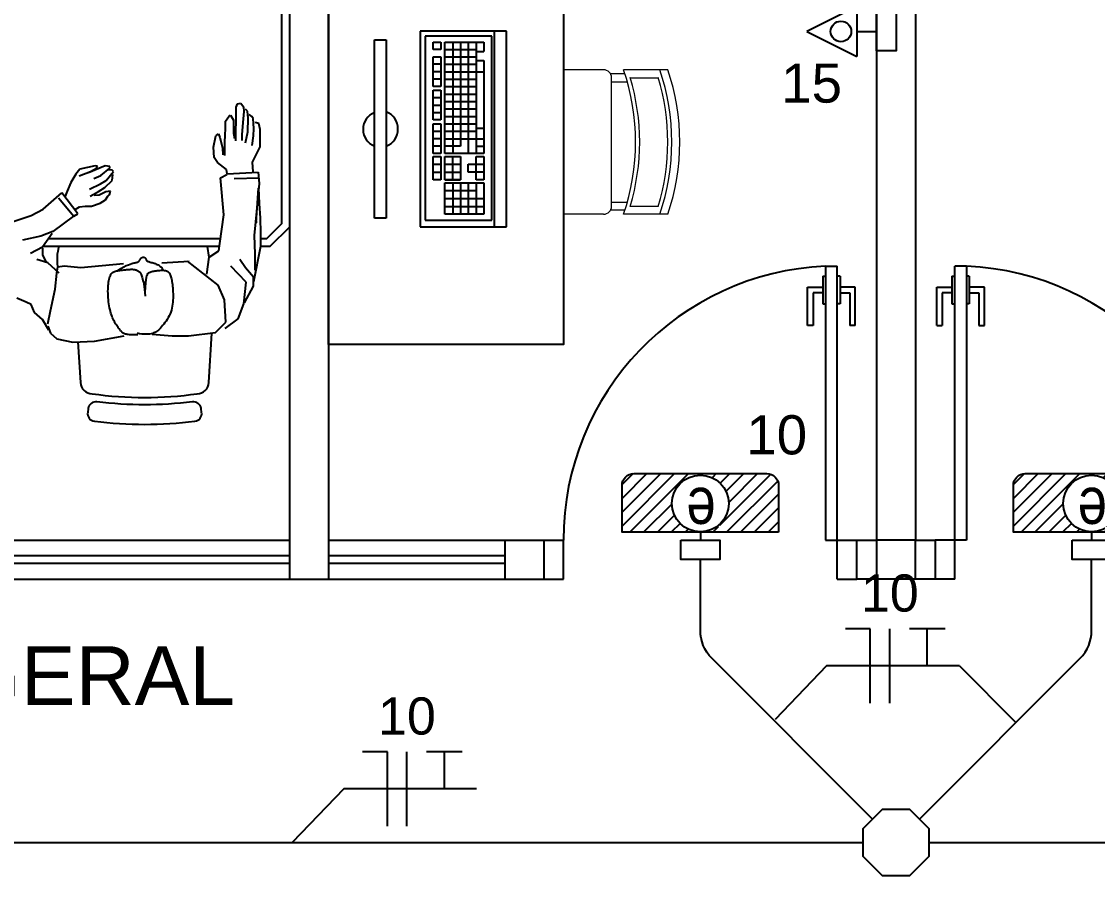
# Model space of a CAD drawing. Header units: millimetres. Extents: x 165 to 269, y 52 to 121.
# Drawn here: x 198.717 to 201.466, y 57.018 to 59.201 of the extents above; entities that cross this region are included whole.
import ezdxf
from ezdxf.enums import TextEntityAlignment as Align

# ---------------------------------------------------------------- set-up
doc = ezdxf.new("R2010")
doc.units = ezdxf.units.MM
for name, color, linetype in [('CAIXAS', 1, 'Continuous'), ('CONTAGEM', 30, 'Continuous'), ('ELETRODUTO_TETO', 2, 'Continuous'), ('FAM ARQUITETURA', 253, 'Continuous'), ('FIACAO', 1, 'Continuous'), ('INDICACAO_CIRCUITO', 2, 'Continuous'), ('INDICACAO_CIRCUITO_FIA', 10, 'Continuous'), ('LINHA DE CHAMADA', 1, 'Continuous'), ('LUMINÁRIAS', 86, 'Continuous'), ('TOMADAS ABNT', 10, 'Continuous')]:
    doc.layers.add(name, color=color, linetype=linetype)
doc.styles.add('ARIAL', font='arial.ttf')
doc.styles.add('FAM-ARIAL', font='arial.ttf')
doc.styles.add('Raag-arial', font='arial.ttf')
doc.styles.get("Standard").update_dxf_attribs({"font": 'arial.ttf'})

# ---------------------------------------------------------------- blocks, each defined once
blk = doc.blocks.new('vafres')
at = {"lineweight": 13, "ltscale": 0.2}
for p, q in [((2157.847, 914.6481), (2157.847, 914.5352)), ((2158.2163, 914.6481), (2158.2163, 914.5352)), ((2157.8675, 914.5521), (2157.8675, 914.6239)), ((2158.1958, 914.5521), (2158.1958, 914.6239)), ((2157.8573, 914.5386), (2157.8573, 914.5017)), ((2157.8778, 914.5044), (2157.8778, 914.5455)), ((2158.1856, 914.5044), (2158.1856, 914.5448)), ((2158.2061, 914.5386), (2158.2061, 914.5017)), ((2157.847, 914.4839), (2157.847, 914.3813)), ((2158.1958, 914.5044), (2157.8675, 914.5044)), ((2158.2163, 914.4839), (2158.2163, 914.3813))]:
    blk.add_line(p, q, dxfattribs=at)
for centre, radius, start, end in [((2158.0317, 914.1094), 0.5694, 71.0753, 108.9246), ((2158.0317, 914.0889), 0.5694, 71.0753, 108.9246), ((2158.0317, 914.0787), 0.5694, 73.2016, 106.7984), ((2158.0317, 914.0787), 0.5694, 73.2016, 106.7984), ((2158.0317, 913.9966), 0.5694, 71.0753, 108.9246), ((2158.0317, 914.0069), 0.5694, 73.2016, 106.7984), ((2157.8675, 914.4839), 0.0205, 90, 180), ((2158.1958, 914.4839), 0.0205, 360, 90)]:
    blk.add_arc(centre, radius, start, end, dxfattribs=at)
blk = doc.blocks.new('FAM ARQUITETURA')
at = {"layer": 'FAM ARQUITETURA'}
for p, q in [((11, -2.8), (11, -5.3)), ((9.4, -2.9), (9.4, -5.4)), ((9.5, -2.9), (9.5, -5.4)), ((10.9, -2.9), (10.9, -5.3)), ((9.7344, -3.9994), (9.7344, -4.4994)), ((9.9244, -3.9994), (9.7344, -3.9994)), ((9.7471, -4.0121), (9.7471, -4.4821)), ((9.9171, -4.0121), (9.7471, -4.0121)), ((9.9171, -4.4821), (9.9171, -4.0121)), ((9.9244, -4.4994), (9.9244, -3.9994)), ((9.9544, -3.9994), (9.9244, -3.9994)), ((9.9544, -4.4994), (9.9544, -3.9994)), ((9.6173, -4.4769), (9.6173, -4.0217)), ((9.6173, -4.0217), (9.6473, -4.0217)), ((9.6473, -4.0217), (9.6473, -4.4769)), ((9.7671, -4.0461), (9.7671, -4.0271)), ((9.7671, -4.0271), (9.7871, -4.0271)), ((9.7871, -4.0271), (9.7871, -4.0461)), ((9.7971, -4.3121), (9.7971, -4.0271)), ((9.7971, -4.0271), (9.8971, -4.0271)), ((9.8171, -4.0271), (9.8171, -4.3121)), ((9.8371, -4.0271), (9.8371, -4.2931)), ((9.8571, -4.0271), (9.8571, -4.3121)), ((9.8771, -4.0271), (9.8771, -4.3121)), ((9.8971, -4.0271), (9.8971, -4.0516)), ((9.7871, -4.0461), (9.7671, -4.0461)), ((9.7671, -4.1411), (9.7671, -4.0651)), ((9.7671, -4.0651), (9.7871, -4.0651)), ((9.7871, -4.0651), (9.7871, -4.1411)), ((9.7971, -4.0461), (9.8771, -4.0461)), ((9.7971, -4.0651), (9.8771, -4.0651)), ((9.8771, -4.0516), (9.8971, -4.0516)), ((9.7871, -4.0841), (9.7671, -4.0841)), ((9.7971, -4.0841), (9.8771, -4.0841)), ((9.8771, -4.0741), (9.8971, -4.0741)), ((9.8971, -4.0741), (9.8971, -4.3121)), ((9.7871, -4.1031), (9.7671, -4.1031)), ((9.7871, -4.1221), (9.7671, -4.1221)), ((9.7971, -4.1031), (9.8971, -4.1031)), ((9.7971, -4.1221), (9.8771, -4.1221)), ((9.7871, -4.1411), (9.7671, -4.1411)), ((9.7671, -4.2262), (9.7671, -4.1502)), ((9.7671, -4.1502), (9.7871, -4.1502)), ((9.7871, -4.1502), (9.7871, -4.2262)), ((9.7971, -4.1411), (9.8771, -4.1411)), ((9.7671, -4.1692), (9.7871, -4.1692)), ((9.7971, -4.1601), (9.8771, -4.1601)), ((9.7971, -4.1791), (9.8771, -4.1791)), ((9.7671, -4.1882), (9.7871, -4.1882)), ((9.7971, -4.1981), (9.8771, -4.1981)), ((9.7671, -4.2072), (9.7871, -4.2072)), ((9.7871, -4.2262), (9.7671, -4.2262)), ((9.7971, -4.2171), (9.8771, -4.2171)), ((9.7671, -4.3121), (9.7671, -4.2361)), ((9.7671, -4.2361), (9.7871, -4.2361)), ((9.7671, -4.2551), (9.7871, -4.2551)), ((9.7871, -4.2361), (9.7871, -4.3121)), ((9.7971, -4.2361), (9.8771, -4.2361)), ((9.7971, -4.2551), (9.8771, -4.2551)), ((9.8771, -4.2471), (9.8971, -4.2471)), ((9.7871, -4.2741), (9.7671, -4.2741)), ((9.7971, -4.2741), (9.8971, -4.2741)), ((9.7871, -4.2931), (9.7671, -4.2931)), ((9.7871, -4.3121), (9.7671, -4.3121)), ((9.8371, -4.2931), (9.7971, -4.2931)), ((9.8971, -4.3121), (9.7971, -4.3121)), ((9.8771, -4.2931), (9.8971, -4.2931)), ((9.7671, -4.3796), (9.7671, -4.3196)), ((9.7671, -4.3196), (9.7871, -4.3196)), ((9.7671, -4.3396), (9.7871, -4.3396)), ((9.7871, -4.3196), (9.7871, -4.3796)), ((9.7971, -4.3796), (9.7971, -4.3196)), ((9.7971, -4.3196), (9.8371, -4.3196)), ((9.7971, -4.3396), (9.8371, -4.3396)), ((9.8171, -4.3796), (9.8171, -4.3196)), ((9.8371, -4.3196), (9.8371, -4.3796)), ((9.8571, -4.3596), (9.8571, -4.3396)), ((9.8571, -4.3396), (9.8971, -4.3396)), ((9.8771, -4.3196), (9.8971, -4.3196)), ((9.8771, -4.3796), (9.8771, -4.3196)), ((9.8971, -4.3196), (9.8971, -4.3796)), ((9.7671, -4.3596), (9.7871, -4.3596)), ((9.7971, -4.3596), (9.8371, -4.3596)), ((9.8971, -4.3596), (9.8571, -4.3596)), ((9.7871, -4.3796), (9.7671, -4.3796)), ((9.8371, -4.3796), (9.7971, -4.3796)), ((9.7971, -4.3796), (9.8371, -4.3796)), ((9.7971, -4.4671), (9.7971, -4.3871)), ((9.7971, -4.3871), (9.8971, -4.3871)), ((9.8171, -4.3871), (9.8171, -4.4671)), ((9.8371, -4.3871), (9.8371, -4.4671)), ((9.8571, -4.3871), (9.8571, -4.4671)), ((9.8971, -4.3796), (9.8771, -4.3796)), ((9.8771, -4.3871), (9.8771, -4.4671)), ((9.8971, -4.3871), (9.8971, -4.4671)), ((9.8771, -4.4071), (9.7971, -4.4071)), ((9.7971, -4.4271), (9.8971, -4.4271)), ((9.7971, -4.4471), (9.8971, -4.4471)), ((9.6473, -4.4769), (9.6173, -4.4769)), ((9.8971, -4.4671), (9.7971, -4.4671)), ((9.7344, -4.4994), (9.9244, -4.4994)), ((9.7471, -4.4821), (9.9171, -4.4821)), ((9.9244, -4.4994), (9.9544, -4.4994)), ((10.77, -4.6), (10.8, -4.6)), ((10.77, -4.6), (10.77, -5.3)), ((10.8, -5.3), (10.8, -4.6)), ((11.13, -4.6), (11.1, -4.6)), ((11.1, -5.3), (11.1, -4.6)), ((11.13, -4.6), (11.13, -5.3)), ((10.763, -4.6259), (10.77, -4.6259)), ((10.763, -4.6259), (10.763, -4.6959)), ((10.807, -4.6259), (10.8, -4.6259)), ((10.807, -4.6259), (10.807, -4.6959)), ((11.093, -4.6259), (11.093, -4.6959)), ((11.093, -4.6259), (11.1, -4.6259)), ((11.137, -4.6259), (11.13, -4.6259)), ((11.137, -4.6259), (11.137, -4.6959)), ((10.724, -4.6539), (10.763, -4.6539)), ((10.724, -4.7519), (10.724, -4.6539)), ((10.738, -4.6679), (10.738, -4.7379)), ((10.763, -4.6679), (10.738, -4.6679)), ((10.846, -4.6539), (10.807, -4.6539)), ((10.807, -4.6679), (10.832, -4.6679)), ((10.832, -4.6679), (10.832, -4.7379)), ((10.846, -4.7519), (10.846, -4.6539)), ((11.054, -4.6539), (11.093, -4.6539)), ((11.054, -4.7519), (11.054, -4.6539)), ((11.093, -4.6679), (11.068, -4.6679)), ((11.068, -4.6679), (11.068, -4.7379)), ((11.176, -4.6539), (11.137, -4.6539)), ((11.137, -4.6679), (11.162, -4.6679)), ((11.162, -4.6679), (11.162, -4.7379)), ((11.176, -4.7519), (11.176, -4.6539)), ((10.763, -4.6959), (10.77, -4.6959)), ((10.807, -4.6959), (10.8, -4.6959)), ((11.093, -4.6959), (11.1, -4.6959)), ((11.137, -4.6959), (11.13, -4.6959)), ((10.738, -4.7519), (10.724, -4.7519)), ((10.738, -4.7379), (10.738, -4.7519)), ((10.738, -4.7379), (10.738, -4.7379)), ((10.832, -4.7379), (10.832, -4.7379)), ((10.832, -4.7379), (10.832, -4.7519)), ((10.846, -4.7519), (10.832, -4.7519)), ((11.054, -4.7519), (11.068, -4.7519)), ((11.068, -4.7379), (11.068, -4.7519)), ((11.068, -4.7379), (11.068, -4.7379)), ((11.162, -4.7379), (11.162, -4.7519)), ((11.162, -4.7379), (11.162, -4.7379)), ((11.162, -4.7519), (11.176, -4.7519)), ((5.63, -5.3), (9.4, -5.3)), ((9.5, -5.3), (9.9533, -5.3)), ((9.95, -5.3), (9.95, -5.4)), ((9.95, -5.3), (10.05, -5.3)), ((10.05, -5.3), (10.05, -5.4)), ((10.05, -5.3), (10.1, -5.3)), ((10.05, -5.3), (10.1, -5.3)), ((10.1, -5.4), (10.1, -5.3)), ((10.1, -5.4), (10.1, -5.3)), ((10.77, -5.3), (10.8, -5.3)), ((10.8, -5.4), (10.8, -5.3)), ((10.8, -5.3), (10.85, -5.3)), ((11, -5.3), (10.9, -5.3)), ((11.1, -5.3), (11.05, -5.3)), ((11.13, -5.3), (11.1, -5.3)), ((11.1, -5.4), (11.1, -5.3)), ((9.4, -5.34), (5.63, -5.34)), ((9.4, -5.36), (5.63, -5.36)), ((9.9533, -5.34), (9.5, -5.34)), ((9.9533, -5.36), (9.5, -5.36)), ((5.63, -5.4), (9.95, -5.4)), ((9.95, -5.4), (10.05, -5.4)), ((10.05, -5.4), (10.1, -5.4)), ((10.05, -5.4), (10.1, -5.4)), ((10.8, -5.4), (10.85, -5.4)), ((11, -5.4), (10.9, -5.4)), ((11.1, -5.4), (11.05, -5.4))]:
    blk.add_line(p, q, dxfattribs=at)
at = {"layer": 'FAM ARQUITETURA', "linetype": 'Continuous'}
for p, q in [((9.2642, -4.1937), (9.2671, -4.1847)), ((9.2642, -4.2247), (9.2642, -4.1937)), ((9.2671, -4.1847), (9.2755, -4.1831)), ((9.2755, -4.1831), (9.2823, -4.1923)), ((9.283, -4.2043), (9.2807, -4.233)), ((9.2823, -4.1923), (9.283, -4.2043)), ((9.2928, -4.2036), (9.2875, -4.1983)), ((9.2943, -4.2217), (9.2928, -4.2036)), ((9.2362, -4.2496), (9.2369, -4.2292)), ((9.2369, -4.2292), (9.2452, -4.2171)), ((9.2452, -4.2171), (9.2491, -4.2141)), ((9.2491, -4.2141), (9.2573, -4.227)), ((9.2573, -4.227), (9.2573, -4.2421)), ((9.2626, -4.258), (9.2642, -4.2247)), ((9.2807, -4.233), (9.2785, -4.2647)), ((9.2936, -4.2565), (9.2943, -4.2217)), ((9.3041, -4.2172), (9.2974, -4.2126)), ((9.3072, -4.2225), (9.3041, -4.2172)), ((9.3087, -4.2482), (9.3072, -4.2225)), ((9.3215, -4.2353), (9.3125, -4.2331)), ((9.2119, -4.267), (9.2188, -4.2617)), ((9.2188, -4.2617), (9.2225, -4.2707)), ((9.2354, -4.2632), (9.2362, -4.2496)), ((9.2573, -4.2421), (9.2573, -4.2602)), ((9.2573, -4.2602), (9.2595, -4.2738)), ((9.2626, -4.2799), (9.2626, -4.258)), ((9.2875, -4.2844), (9.2936, -4.2565)), ((9.308, -4.267), (9.3087, -4.2482)), ((9.3253, -4.2504), (9.3215, -4.2353)), ((9.3253, -4.295), (9.3253, -4.2504)), ((9.2059, -4.2956), (9.2119, -4.267)), ((9.2225, -4.2707), (9.2285, -4.2972)), ((9.2346, -4.3169), (9.2347, -4.2843)), ((9.2347, -4.2843), (9.2354, -4.2632)), ((9.2785, -4.2647), (9.2785, -4.2791)), ((9.3049, -4.2912), (9.308, -4.267)), ((9.2074, -4.3221), (9.2059, -4.2956)), ((9.2285, -4.2972), (9.2301, -4.3153)), ((9.3056, -4.3343), (9.3169, -4.3116)), ((9.3169, -4.3116), (9.3253, -4.295)), ((8.9032, -4.3433), (8.8646, -4.3521)), ((8.9291, -4.3433), (8.8861, -4.361)), ((8.9091, -4.344), (8.9032, -4.3433)), ((8.9068, -4.3492), (8.9091, -4.344)), ((8.941, -4.3448), (8.9291, -4.3433)), ((9.2165, -4.3349), (9.2074, -4.3221)), ((9.2391, -4.3531), (9.2165, -4.3349)), ((9.3071, -4.3592), (9.3056, -4.3343)), ((8.8543, -4.3647), (8.8417, -4.3862)), ((8.8646, -4.3521), (8.8543, -4.3647)), ((8.8625, -4.3692), (8.8913, -4.3581)), ((8.8913, -4.3581), (8.9068, -4.3492)), ((8.9002, -4.3759), (8.918, -4.3685)), ((8.918, -4.3685), (8.941, -4.3492)), ((8.9313, -4.381), (8.9506, -4.3581)), ((8.9469, -4.3544), (8.9372, -4.3536)), ((8.941, -4.3492), (8.941, -4.3448)), ((8.9506, -4.3581), (8.9469, -4.3544)), ((8.9469, -4.381), (8.9483, -4.3655)), ((9.2239, -4.374), (9.2401, -4.366)), ((9.2406, -4.3637), (9.2391, -4.3531)), ((9.2406, -4.3637), (9.3203, -4.3598)), ((9.3203, -4.3598), (9.3224, -4.3886)), ((8.8417, -4.3862), (8.832, -4.4084)), ((8.889, -4.4033), (8.9172, -4.3892)), ((8.912, -4.4092), (8.9283, -4.3989)), ((8.9172, -4.3892), (8.9313, -4.381)), ((8.9283, -4.3989), (8.9469, -4.381)), ((9.2321, -4.4684), (9.2239, -4.374)), ((9.2588, -4.3761), (9.3224, -4.3741)), ((9.3224, -4.3886), (9.3161, -4.4602)), ((8.7709, -4.4539), (8.8179, -4.4128)), ((8.8099, -4.4251), (8.8486, -4.4722)), ((8.859, -4.4662), (8.8179, -4.4128)), ((8.832, -4.4084), (8.8269, -4.421)), ((8.8905, -4.421), (8.912, -4.4092)), ((8.9135, -4.4188), (8.9009, -4.4196)), ((8.9305, -4.41), (8.9135, -4.4188)), ((8.9298, -4.43), (8.9357, -4.421)), ((8.9424, -4.4085), (8.9305, -4.41)), ((8.9357, -4.421), (8.9401, -4.4173)), ((8.9401, -4.4173), (8.9424, -4.4085)), ((8.7401, -4.4701), (8.7709, -4.4539)), ((8.8527, -4.4551), (8.8638, -4.4485)), ((8.8638, -4.4485), (8.878, -4.447)), ((8.878, -4.447), (8.8942, -4.447)), ((8.8942, -4.447), (8.9165, -4.4389)), ((8.9165, -4.4389), (8.9298, -4.43)), ((8.691, -4.4866), (8.7401, -4.4701)), ((8.8485, -4.472), (8.7954, -4.5112)), ((8.8486, -4.4722), (8.859, -4.4662)), ((9.2217, -4.5422), (9.2321, -4.4684)), ((9.3161, -4.4602), (9.3098, -4.5217)), ((8.7646, -4.5234), (8.7176, -4.5336)), ((8.7954, -4.5112), (8.7646, -4.5234)), ((8.7687, -4.5502), (8.7933, -4.5152)), ((9.3098, -4.5217), (9.3119, -4.5688)), ((8.738, -4.5664), (8.7687, -4.5502)), ((8.7687, -4.5542), (8.7687, -4.5707)), ((9.1951, -4.577), (9.1906, -4.55)), ((9.1951, -4.577), (9.2196, -4.5607)), ((9.2196, -4.5607), (9.2217, -4.5422)), ((9.3258, -4.5499), (9.3077, -4.6396)), ((8.7829, -4.591), (8.7542, -4.583)), ((8.7687, -4.5707), (8.777, -4.589)), ((8.8119, -4.6178), (8.7829, -4.591)), ((9.0001, -4.5924), (9.0028, -4.5918)), ((9.0028, -4.5918), (9.0051, -4.5913)), ((9.0051, -4.5913), (9.0071, -4.5908)), ((9.0071, -4.5908), (9.0088, -4.5904)), ((9.0088, -4.5904), (9.0101, -4.5901)), ((9.0101, -4.5901), (9.0113, -4.5897)), ((9.0113, -4.5897), (9.0123, -4.5894)), ((9.0123, -4.5894), (9.0131, -4.589)), ((9.0131, -4.589), (9.0138, -4.5886)), ((9.0138, -4.5886), (9.0145, -4.5882)), ((9.0145, -4.5882), (9.0151, -4.5877)), ((9.0151, -4.5877), (9.0157, -4.5872)), ((9.0157, -4.5872), (9.0162, -4.5866)), ((9.0162, -4.5866), (9.0167, -4.586)), ((9.0167, -4.586), (9.0171, -4.5854)), ((9.0171, -4.5854), (9.0176, -4.5847)), ((9.0176, -4.5847), (9.018, -4.584)), ((9.018, -4.584), (9.0183, -4.5833)), ((9.0183, -4.5833), (9.0187, -4.5825)), ((9.0187, -4.5825), (9.0191, -4.5817)), ((9.0191, -4.5817), (9.0195, -4.5809)), ((9.0195, -4.5809), (9.02, -4.5802)), ((9.02, -4.5802), (9.0206, -4.5795)), ((9.0206, -4.5795), (9.0212, -4.5789)), ((9.0212, -4.5789), (9.0219, -4.5783)), ((9.0219, -4.5783), (9.0228, -4.5778)), ((9.0228, -4.5778), (9.0237, -4.5774)), ((9.0237, -4.5774), (9.0248, -4.5771)), ((9.0248, -4.5771), (9.0258, -4.5769)), ((9.0258, -4.5769), (9.0269, -4.5769)), ((9.0269, -4.5769), (9.0279, -4.577)), ((9.0279, -4.577), (9.0289, -4.5772)), ((9.0289, -4.5772), (9.0298, -4.5775)), ((9.0298, -4.5775), (9.0305, -4.5781)), ((9.0305, -4.5781), (9.0312, -4.5787)), ((9.0312, -4.5787), (9.0318, -4.5794)), ((9.0318, -4.5794), (9.0323, -4.5802)), ((9.0323, -4.5802), (9.0328, -4.5811)), ((9.0328, -4.5811), (9.0332, -4.5819)), ((9.0332, -4.5819), (9.0335, -4.5827)), ((9.0335, -4.5827), (9.0338, -4.5835)), ((9.0338, -4.5835), (9.0341, -4.5842)), ((9.0341, -4.5842), (9.0344, -4.5848)), ((9.0344, -4.5848), (9.0347, -4.5854)), ((9.0347, -4.5854), (9.0351, -4.5859)), ((9.0351, -4.5859), (9.0357, -4.5864)), ((9.0357, -4.5864), (9.0365, -4.5869)), ((9.0365, -4.5869), (9.0375, -4.5874)), ((9.0375, -4.5874), (9.0388, -4.5879)), ((9.0388, -4.5879), (9.0404, -4.5884)), ((9.0404, -4.5884), (9.0422, -4.589)), ((9.0422, -4.589), (9.0443, -4.5895)), ((9.0443, -4.5895), (9.0466, -4.5902)), ((9.0466, -4.5902), (9.049, -4.5909)), ((9.049, -4.5909), (9.0516, -4.5916)), ((9.0516, -4.5916), (9.0542, -4.5925)), ((9.0742, -4.5912), (9.1436, -4.5872)), ((9.2175, -4.6488), (9.1398, -4.5872)), ((9.1888, -4.62), (9.1951, -4.577)), ((9.2873, -4.6038), (9.2728, -4.5833)), ((9.3119, -4.5688), (9.3119, -4.6098)), ((8.8015, -4.6588), (8.8057, -4.6178)), ((8.8057, -4.6178), (8.8078, -4.6013)), ((8.8078, -4.6013), (8.824, -4.5993)), ((8.824, -4.5993), (8.8672, -4.6036)), ((8.8672, -4.6036), (8.9757, -4.5934)), ((8.9448, -4.6195), (8.9462, -4.6178)), ((8.9462, -4.6178), (8.9477, -4.6164)), ((8.9477, -4.6164), (8.9493, -4.6152)), ((8.9493, -4.6152), (8.9511, -4.6142)), ((8.9511, -4.6142), (8.9531, -4.6134)), ((8.9531, -4.6134), (8.9553, -4.6127)), ((8.9553, -4.6127), (8.9578, -4.6121)), ((8.9578, -4.6121), (8.9605, -4.6116)), ((8.9605, -4.6116), (8.9635, -4.6111)), ((8.9612, -4.6106), (8.9695, -4.6056)), ((8.9635, -4.6111), (8.9668, -4.6107)), ((8.9668, -4.6107), (8.9702, -4.6102)), ((8.9695, -4.6056), (8.9768, -4.6016)), ((8.9702, -4.6102), (8.9736, -4.6098)), ((8.9736, -4.6098), (8.9771, -4.6095)), ((8.9768, -4.6016), (8.983, -4.5985)), ((8.9771, -4.6095), (8.9806, -4.6091)), ((8.9806, -4.6091), (8.9839, -4.6088)), ((8.983, -4.5985), (8.9884, -4.5961)), ((8.9839, -4.6088), (8.987, -4.6085)), ((8.987, -4.6085), (8.9899, -4.6083)), ((8.9884, -4.5961), (8.993, -4.5944)), ((8.9899, -4.6083), (8.9925, -4.6081)), ((8.9925, -4.6081), (8.9949, -4.608)), ((8.993, -4.5944), (8.9968, -4.5932)), ((8.9949, -4.608), (8.9972, -4.608)), ((8.9968, -4.5932), (9.0001, -4.5924)), ((8.9972, -4.608), (8.9993, -4.608)), ((8.9993, -4.608), (9.0012, -4.6081)), ((9.0012, -4.6081), (9.003, -4.6083)), ((9.003, -4.6083), (9.0048, -4.6086)), ((9.0048, -4.6086), (9.0065, -4.609)), ((9.0065, -4.609), (9.0081, -4.6095)), ((9.0081, -4.6095), (9.0097, -4.6101)), ((9.0097, -4.6101), (9.0112, -4.6108)), ((9.0112, -4.6108), (9.0126, -4.6115)), ((9.0126, -4.6115), (9.014, -4.6124)), ((9.014, -4.6124), (9.0152, -4.6133)), ((9.0152, -4.6133), (9.0164, -4.6143)), ((9.0164, -4.6143), (9.0174, -4.6154)), ((9.0174, -4.6154), (9.0184, -4.6166)), ((9.0184, -4.6166), (9.0193, -4.6179)), ((9.0193, -4.6179), (9.0202, -4.6195)), ((9.0369, -4.621), (9.0383, -4.6188)), ((9.0383, -4.6188), (9.0399, -4.6173)), ((9.0399, -4.6173), (9.0417, -4.616)), ((9.0417, -4.616), (9.0437, -4.6149)), ((9.0437, -4.6149), (9.0458, -4.6141)), ((9.0458, -4.6141), (9.0482, -4.6134)), ((9.0482, -4.6134), (9.0507, -4.6128)), ((9.0507, -4.6128), (9.0533, -4.6123)), ((9.0533, -4.6123), (9.0562, -4.6119)), ((9.0542, -4.5925), (9.0568, -4.5934)), ((9.0562, -4.6119), (9.0592, -4.6116)), ((9.0568, -4.5934), (9.0595, -4.5944)), ((9.0592, -4.6116), (9.0623, -4.6112)), ((9.0595, -4.5944), (9.0622, -4.5955)), ((9.0622, -4.5955), (9.0648, -4.5969)), ((9.0623, -4.6112), (9.0655, -4.6109)), ((9.0648, -4.5969), (9.0674, -4.5985)), ((9.0655, -4.6109), (9.0688, -4.6106)), ((9.0674, -4.5985), (9.07, -4.6005)), ((9.0688, -4.6106), (9.072, -4.6105)), ((9.07, -4.6005), (9.0726, -4.6028)), ((9.072, -4.6105), (9.0752, -4.6104)), ((9.0726, -4.6028), (9.0751, -4.6056)), ((9.0751, -4.6056), (9.0776, -4.6089)), ((9.0752, -4.6104), (9.0782, -4.6105)), ((9.0782, -4.6105), (9.081, -4.6108)), ((9.081, -4.6108), (9.0836, -4.6112)), ((9.0836, -4.6112), (9.0858, -4.6119)), ((9.0858, -4.6119), (9.0878, -4.6128)), ((9.0878, -4.6128), (9.0896, -4.6138)), ((9.0896, -4.6138), (9.0911, -4.6151)), ((9.0911, -4.6151), (9.0924, -4.6166)), ((9.0924, -4.6166), (9.0935, -4.6182)), ((9.0935, -4.6182), (9.0946, -4.6201)), ((9.2894, -4.6406), (9.2504, -4.5995)), ((9.3077, -4.6283), (9.2873, -4.6038)), ((8.9368, -4.6492), (8.9372, -4.6447)), ((8.9372, -4.6447), (8.9378, -4.6404)), ((8.9378, -4.6404), (8.9385, -4.6365)), ((8.9385, -4.6365), (8.9393, -4.6329)), ((8.9393, -4.6329), (8.9402, -4.6296)), ((8.9402, -4.6296), (8.9412, -4.6266)), ((8.9412, -4.6266), (8.9423, -4.6239)), ((8.9423, -4.6239), (8.9435, -4.6216)), ((8.9435, -4.6216), (8.9448, -4.6195)), ((9.0202, -4.6195), (9.021, -4.6213)), ((9.021, -4.6213), (9.0219, -4.6235)), ((9.0219, -4.6235), (9.0227, -4.626)), ((9.0227, -4.626), (9.0236, -4.629)), ((9.0236, -4.629), (9.0246, -4.6324)), ((9.0246, -4.6324), (9.0256, -4.6364)), ((9.0256, -4.6364), (9.0266, -4.641)), ((9.0266, -4.641), (9.0276, -4.6463)), ((9.0276, -4.6463), (9.0285, -4.6524)), ((9.0322, -4.6534), (9.0329, -4.6428)), ((9.0329, -4.6428), (9.0337, -4.6347)), ((9.0337, -4.6347), (9.0346, -4.6285)), ((9.0346, -4.6285), (9.0357, -4.6241)), ((9.0357, -4.6241), (9.0369, -4.621)), ((9.0946, -4.6201), (9.0955, -4.6221)), ((9.0955, -4.6221), (9.0963, -4.6243)), ((9.0963, -4.6243), (9.0971, -4.6268)), ((9.0971, -4.6268), (9.0979, -4.6294)), ((9.0979, -4.6294), (9.0985, -4.6323)), ((9.0985, -4.6323), (9.0992, -4.6354)), ((9.0992, -4.6354), (9.0997, -4.6388)), ((9.0997, -4.6388), (9.1003, -4.6425)), ((9.1003, -4.6425), (9.1008, -4.6466)), ((9.1008, -4.6466), (9.1013, -4.6509)), ((9.2831, -4.6959), (9.2894, -4.6406)), ((9.3077, -4.6509), (9.3077, -4.6283)), ((8.789, -4.7141), (8.8015, -4.6588)), ((8.9362, -4.6642), (8.9363, -4.659)), ((8.9363, -4.6695), (8.9362, -4.6642)), ((8.9363, -4.659), (8.9365, -4.654)), ((8.9365, -4.6749), (8.9363, -4.6695)), ((8.9365, -4.654), (8.9368, -4.6492)), ((9.0285, -4.6524), (9.0294, -4.6594)), ((9.0294, -4.6594), (9.0302, -4.6673)), ((9.0302, -4.6673), (9.0309, -4.6762)), ((9.0316, -4.6667), (9.0322, -4.6534)), ((9.1013, -4.6509), (9.1017, -4.6556)), ((9.1017, -4.6556), (9.1021, -4.6604)), ((9.1021, -4.6604), (9.1023, -4.6655)), ((9.1023, -4.6655), (9.1025, -4.6707)), ((9.1025, -4.6707), (9.1026, -4.676)), ((9.2341, -4.6856), (9.2175, -4.6488)), ((9.2852, -4.6939), (9.3077, -4.6509)), ((8.7275, -4.6916), (8.703, -4.6813)), ((8.74, -4.6976), (8.7275, -4.6916)), ((8.7483, -4.7181), (8.74, -4.6976)), ((8.9369, -4.6804), (8.9365, -4.6749)), ((8.9373, -4.6858), (8.9369, -4.6804)), ((8.9379, -4.6911), (8.9373, -4.6858)), ((8.9387, -4.6964), (8.9379, -4.6911)), ((8.9395, -4.7015), (8.9387, -4.6964)), ((8.9405, -4.7065), (8.9395, -4.7015)), ((9.1013, -4.6971), (9.1005, -4.7022)), ((9.1019, -4.6919), (9.1013, -4.6971)), ((9.1023, -4.6866), (9.1019, -4.6919)), ((9.1025, -4.6813), (9.1023, -4.6866)), ((9.1026, -4.676), (9.1025, -4.6813)), ((9.2378, -4.7432), (9.2341, -4.6856)), ((9.2686, -4.7349), (9.2831, -4.6959)), ((8.7686, -4.7366), (8.7483, -4.7181)), ((8.7828, -4.7469), (8.789, -4.7141)), ((8.9415, -4.7113), (8.9405, -4.7065)), ((8.9427, -4.7159), (8.9415, -4.7113)), ((8.9439, -4.7203), (8.9427, -4.7159)), ((8.9452, -4.7245), (8.9439, -4.7203)), ((8.9466, -4.7283), (8.9452, -4.7245)), ((8.948, -4.7319), (8.9466, -4.7283)), ((9.0928, -4.7266), (9.0904, -4.7313)), ((9.0949, -4.7219), (9.0928, -4.7266)), ((9.0967, -4.7171), (9.0949, -4.7219)), ((9.0982, -4.7122), (9.0967, -4.7171)), ((9.0995, -4.7072), (9.0982, -4.7122)), ((9.1005, -4.7022), (9.0995, -4.7072)), ((8.7849, -4.7632), (8.7686, -4.7366)), ((8.7828, -4.7531), (8.789, -4.7714)), ((8.9495, -4.7353), (8.948, -4.7319)), ((8.951, -4.7385), (8.9495, -4.7353)), ((8.9525, -4.7414), (8.951, -4.7385)), ((8.9541, -4.7442), (8.9525, -4.7414)), ((8.9556, -4.7469), (8.9541, -4.7442)), ((8.9572, -4.7494), (8.9556, -4.7469)), ((8.9588, -4.7518), (8.9572, -4.7494)), ((8.9603, -4.7542), (8.9588, -4.7518)), ((8.9619, -4.7564), (8.9603, -4.7542)), ((8.9634, -4.7585), (8.9619, -4.7564)), ((9.0729, -4.7552), (9.0702, -4.7582)), ((9.0759, -4.7519), (9.0729, -4.7552)), ((9.0789, -4.7482), (9.0759, -4.7519)), ((9.0819, -4.7443), (9.0789, -4.7482)), ((9.0848, -4.7402), (9.0819, -4.7443)), ((9.0877, -4.7358), (9.0848, -4.7402)), ((9.0904, -4.7313), (9.0877, -4.7358)), ((9.2112, -4.7697), (9.2378, -4.7432)), ((9.2357, -4.7594), (9.2686, -4.7349)), ((8.789, -4.7714), (8.8056, -4.7859)), ((8.902, -4.792), (8.9776, -4.7778)), ((8.965, -4.7605), (8.9634, -4.7585)), ((8.9664, -4.7623), (8.965, -4.7605)), ((8.9679, -4.7641), (8.9664, -4.7623)), ((8.9694, -4.7657), (8.9679, -4.7641)), ((8.9708, -4.7672), (8.9694, -4.7657)), ((8.9722, -4.7686), (8.9708, -4.7672)), ((8.9737, -4.7699), (8.9722, -4.7686)), ((8.9752, -4.771), (8.9737, -4.7699)), ((8.9769, -4.772), (8.9752, -4.771)), ((8.9787, -4.7729), (8.9769, -4.772)), ((8.9807, -4.7736), (8.9787, -4.7729)), ((8.9829, -4.7741), (8.9807, -4.7736)), ((8.9854, -4.7745), (8.9829, -4.7741)), ((8.9882, -4.7748), (8.9854, -4.7745)), ((8.9913, -4.775), (8.9882, -4.7748)), ((8.9948, -4.7751), (8.9913, -4.775)), ((8.9986, -4.7751), (8.9948, -4.7751)), ((9.0028, -4.7751), (8.9986, -4.7751)), ((9.0075, -4.7751), (9.0028, -4.7751)), ((9.0125, -4.7751), (9.0075, -4.7751)), ((9.0172, -4.7725), (9.0108, -4.7711)), ((9.0231, -4.7735), (9.0172, -4.7725)), ((9.0286, -4.774), (9.0231, -4.7735)), ((9.0336, -4.7741), (9.0286, -4.774)), ((9.0382, -4.7738), (9.0336, -4.7741)), ((9.0425, -4.7733), (9.0382, -4.7738)), ((9.0463, -4.7726), (9.0425, -4.7733)), ((9.0497, -4.7717), (9.0463, -4.7726)), ((9.0495, -4.7736), (9.1006, -4.7779)), ((9.0528, -4.7707), (9.0497, -4.7717)), ((9.0556, -4.7696), (9.0528, -4.7707)), ((9.0581, -4.7683), (9.0556, -4.7696)), ((9.0605, -4.7668), (9.0581, -4.7683)), ((9.0629, -4.7651), (9.0605, -4.7668)), ((9.0652, -4.7632), (9.0629, -4.7651)), ((9.0676, -4.7609), (9.0652, -4.7632)), ((9.0702, -4.7582), (9.0676, -4.7609)), ((9.1006, -4.7779), (9.1418, -4.7779)), ((9.1418, -4.7779), (9.2112, -4.7697)), ((8.8056, -4.7859), (8.8463, -4.794)), ((8.8463, -4.794), (8.902, -4.792))]:
    blk.add_line(p, q, dxfattribs=at)
at = {"layer": 'FAM ARQUITETURA'}
for points in [[(9.5, -4.8), (9.5, -3), (10.1, -3), (10.1, -4.8)], [(10.85, -5.3), (10.9, -5.3), (10.9, -5.4), (10.85, -5.4)], [(11, -5.3), (11.05, -5.3), (11.05, -5.4), (11, -5.4)]]:
    blk.add_lwpolyline(points, close=True, dxfattribs=at)
at = {"layer": 'FAM ARQUITETURA', "linetype": 'ByBlock'}
for points in [[(9.2757, -3.65), (9.35, -3.65), (9.4, -3.7), (9.4, -4.5), (9.35, -4.55), (9.3257, -4.55)], [(9.2669, -3.67), (9.3417, -3.67), (9.38, -3.7083), (9.38, -4.4917), (9.3417, -4.53), (9.326, -4.53)], [(9.2234, -4.53), (8.7829, -4.53)], [(9.2208, -4.55), (8.7689, -4.55)]]:
    blk.add_lwpolyline(points, dxfattribs=at)
at = {"layer": 'FAM ARQUITETURA', "linetype": 'Continuous'}
blk.add_lwpolyline([(9.3143, -4.4775), (9.3152, -4.4894), (9.3207, -4.4009), (9.3207, -4.4009), (9.323, -4.4395), (9.3248, -4.4775), (9.3259, -4.5144), (9.3263, -4.55)], dxfattribs=at)
at = {"layer": 'FAM ARQUITETURA', "linetype": 'ByBlock'}
blk.add_lwpolyline([(8.8595, -4.7935), (8.8658, -4.8975, 0.399285), (8.8958, -4.926, 0.071734), (9.1642, -4.926, 0.399285), (9.1942, -4.8975), (9.2019, -4.7708)], format="xyb", dxfattribs=at)
blk.add_lwpolyline([(9.03, -4.9542, -0.030867), (8.9081, -4.9467, 0.408428), (8.8858, -4.9637), (8.8844, -4.9736, 0.419966), (8.9017, -4.9963, 0.030916), (9.03, -5.0042, 0.030916), (9.1583, -4.9963, 0.419966), (9.1756, -4.9736), (9.1742, -4.9637, 0.408428), (9.1519, -4.9467, -0.030867)], format="xyb", close=True, dxfattribs=at)
at = {"layer": 'FAM ARQUITETURA'}
for centre, radius, start, end in [((9.6305, -4.2494), 0.0468, 290.9733, 69.0267), ((9.6344, -4.2502), 0.0462, 111.7976, 248.2024), ((10.8007, -5.3), 0.7007, 92.5089, 180), ((11.0993, -5.3), 0.7007, 0, 87.4911)]:
    blk.add_arc(centre, radius, start, end, dxfattribs=at)
at = {"layer": 'FAM ARQUITETURA', "linetype": 'Continuous'}
blk.add_arc((8.9108, -4.582), 0.1048, 162.2191, 190.5893, dxfattribs=at)
at = {"layer": 'FAM ARQUITETURA', "rotation": 270}
blk.add_blockref('vafres', (-904.2813, 2153.7491), dxfattribs=at)
blk = doc.blocks.new('*U117', base_point=(80.4358, 18.7783))
for p, q in [((80.4358, 18.9563), (80.3718, 18.8283)), ((80.4998, 18.8283), (80.4358, 18.9563)), ((80.4998, 18.8283), (80.3718, 18.8283)), ((80.4358, 18.8283), (80.4358, 18.7783))]:
    blk.add_line(p, q)
blk.add_lwpolyline([(80.3858, 18.7783), (80.4858, 18.7783), (80.4858, 18.7283), (80.3858, 18.7283)], close=True)
blk.add_circle((80.4358, 18.869), 0.0263)
blk = doc.blocks.new('*U123', base_point=(74.8116, 19.2023))
for p, q in [((74.6116, 19.1555), (74.6385, 19.1823)), ((74.6116, 19.1201), (74.6738, 19.1823)), ((74.6116, 19.0848), (74.7092, 19.1823)), ((74.6137, 19.0514), (74.7446, 19.1823)), ((74.6316, 19.034), (74.7627, 19.1651)), ((74.7664, 19.1688), (74.7799, 19.1823)), ((74.8142, 19.1813), (74.8153, 19.1823)), ((74.842, 19.0323), (74.992, 19.1823)), ((74.8427, 19.1743), (74.8506, 19.1823)), ((74.8633, 19.1597), (74.886, 19.1823)), ((74.8774, 19.0323), (75.0116, 19.1666)), ((74.8777, 19.1387), (74.9213, 19.1823)), ((74.8841, 19.1097), (74.9567, 19.1823)), ((74.9128, 19.0323), (75.0116, 19.1312)), ((74.6653, 19.0323), (74.7392, 19.1063)), ((74.9481, 19.0323), (75.0116, 19.0958)), ((74.7006, 19.0323), (74.7461, 19.0778)), ((74.736, 19.0323), (74.7608, 19.0572)), ((74.9835, 19.0324), (75.0116, 19.0604)), ((74.7713, 19.0323), (74.7818, 19.0428)), ((74.8067, 19.0323), (74.8107, 19.0364))]:
    blk.add_line(p, q)
blk = doc.blocks.new('*U124', base_point=(74.8116, 19.2023))
blk.add_line((74.8116, 19.1823), (74.8116, 19.2023))
blk.add_lwpolyline([(74.8616, 19.2023), (74.7616, 19.2023), (74.7616, 19.2523), (74.8616, 19.2523)], close=True)
blk.add_lwpolyline([(74.6116, 19.1823), (75.0116, 19.1823), (75.0116, 19.0623, -0.414214), (74.9816, 19.0323), (74.6416, 19.0323, -0.414214), (74.6116, 19.0623)], format="xyb", close=True)
blk.add_circle((74.8116, 19.1088), 0.0725)
blk.add_blockref('*U123', (74.8116, 19.2023))
at = {"width": 0.8}
blk.add_text('e', height=0.12, dxfattribs=at).set_placement((74.8101, 19.0688), align=Align.CENTER)
blk = doc.blocks.new('*U125', base_point=(72.8073, 18.0706))
for p, q in [((72.6073, 18.0237), (72.6341, 18.0506)), ((72.6073, 17.9884), (72.6695, 18.0506)), ((72.6073, 17.953), (72.7048, 18.0506)), ((72.6093, 17.9197), (72.7402, 18.0506)), ((72.762, 18.0371), (72.7755, 18.0506)), ((72.8099, 18.0495), (72.8109, 18.0506)), ((72.8377, 17.9006), (72.9877, 18.0506)), ((72.8383, 18.0426), (72.8462, 18.0506)), ((72.8589, 18.0279), (72.8816, 18.0506)), ((72.8733, 18.0069), (72.917, 18.0506)), ((72.8797, 17.978), (72.9523, 18.0506)), ((72.6273, 17.9023), (72.7583, 18.0334)), ((72.873, 17.9006), (73.0073, 18.0348)), ((72.9084, 17.9006), (73.0073, 17.9995)), ((72.6609, 17.9006), (72.7348, 17.9745)), ((72.9437, 17.9006), (73.0073, 17.9641)), ((72.6962, 17.9006), (72.7418, 17.9461)), ((72.9791, 17.9006), (73.0072, 17.9287)), ((72.7316, 17.9006), (72.7564, 17.9254)), ((72.767, 17.9006), (72.7774, 17.9111)), ((72.8023, 17.9006), (72.8064, 17.9046))]:
    blk.add_line(p, q)
blk = doc.blocks.new('*U126', base_point=(72.8073, 18.0706))
blk.add_line((72.8073, 18.0506), (72.8073, 18.0706))
blk.add_lwpolyline([(72.8573, 18.0706), (72.7573, 18.0706), (72.7573, 18.1206), (72.8573, 18.1206)], close=True)
blk.add_lwpolyline([(72.6073, 18.0506), (73.0073, 18.0506), (73.0073, 17.9306, -0.414214), (72.9773, 17.9006), (72.6373, 17.9006, -0.414214), (72.6073, 17.9306)], format="xyb", close=True)
blk.add_circle((72.8073, 17.9771), 0.0725)
blk.add_blockref('*U125', (72.8073, 18.0706))
at = {"width": 0.8}
blk.add_text('e', height=0.12, dxfattribs=at).set_placement((72.8057, 17.9371), align=Align.CENTER)
blk = doc.blocks.new('Caixa termoplástica octogonal 4x4x2')
at = {"layer": 'CAIXAS'}
blk.add_lwpolyline([(-0.035, -0.0845), (0.035, -0.0845), (0.0845, -0.035), (0.0845, 0.035), (0.035, 0.0845), (-0.035, 0.0845), (-0.0845, 0.035), (-0.0845, -0.035), (-0.035, -0.0845)], dxfattribs=at)
blk = doc.blocks.new('*U36', base_point=(608.6702, 153.2931))
for p, q in [((608.6702, 153.4831), (608.5435, 153.4831)), ((608.6702, 153.1031), (608.6702, 153.4831))]:
    blk.add_line(p, q)
blk = doc.blocks.new('*U37', base_point=(635.9723, 148.7459))
at = {"linetype": 'Continuous'}
for p, q in [((636.0637, 148.9359), (635.8808, 148.9359)), ((635.9723, 148.7459), (635.9723, 148.9359))]:
    blk.add_line(p, q, dxfattribs=at)
blk = doc.blocks.new('*U38', base_point=(576.8177, 148.7459))
blk.add_line((576.8177, 148.5559), (576.8177, 148.9359))
blk = doc.blocks.new('NFT')
at = {"layer": 'FIACAO', "xscale": 0.5, "yscale": 0.5, "zscale": 0.5}
for name, p in [('*U36', (-0.05, 0)), ('*U38', (0, 0)), ('*U37', (0.0957, 0))]:
    blk.add_blockref(name, p, dxfattribs=at)
at = {"layer": 'CONTAGEM', "color": 1, "style": 'ARIAL'}
blk.add_attdef('SEÇÃO', text='', height=0.075, dxfattribs=at).set_placement((0.0181, -0.127), align=Align.TOP_CENTER)
at = {"layer": 'INDICACAO_CIRCUITO_FIA', "style": 'Raag-arial'}
blk.add_attdef('CIRCUITO', text='', height=0.095, dxfattribs=at).set_placement((0, 0.2338), align=Align.TOP_CENTER)

msp = doc.modelspace()

# ---------------------------------------------------------------- linework, layer by layer
at = {"layer": 'ELETRODUTO_TETO'}
for points in [[(200.8917, 57.1626), (200.4808, 57.5736, -0.198912), (200.4515, 57.6443), (200.4515, 57.8255)], [(201.0112, 57.1626), (201.4222, 57.5736, 0.198912), (201.4515, 57.6443), (201.4515, 57.8255)], [(201.036, 57.1029), (202.0824, 57.1029, 0.198912), (202.1531, 57.1322), (202.2965, 57.2755)]]:
    msp.add_lwpolyline(points, format="xyb", dxfattribs=at)
msp.add_lwpolyline([(198.5908, 57.1029), (200.867, 57.1029)], dxfattribs=at)
at = {"layer": 'LINHA DE CHAMADA'}
for points in [[(201.1135, 57.554), (200.7742, 57.554), (200.6429, 57.4173)], [(201.1135, 57.554), (201.2581, 57.4095)], [(199.8795, 57.2397), (199.5402, 57.2397), (199.4088, 57.1029)]]:
    msp.add_lwpolyline(points, dxfattribs=at)

# ---------------------------------------------------------------- block references
at = {"layer": 'ELETRODUTO_TETO'}
msp.add_blockref('Caixa termoplástica octogonal 4x4x2', (200.9515, 57.1029), dxfattribs=at)
at = {"layer": 'FAM ARQUITETURA'}
msp.add_blockref('FAM ARQUITETURA', (190.0015, 63.1755), dxfattribs=at)
at = {"layer": 'LINHA DE CHAMADA'}
ref = msp.add_blockref('NFT', (200.9358, 57.554), dxfattribs=at)
ref.add_attrib('CIRCUITO', '10', dxfattribs={"layer": 'INDICACAO_CIRCUITO_FIA', "height": 0.095, "style": 'Raag-arial'}).set_placement((200.9358, 57.7878), align=Align.TOP_CENTER)
ref = msp.add_blockref('NFT', (199.7018, 57.2397), dxfattribs=at)
ref.add_attrib('CIRCUITO', '10', dxfattribs={"layer": 'INDICACAO_CIRCUITO_FIA', "height": 0.095, "style": 'Raag-arial'}).set_placement((199.7018, 57.4735), align=Align.TOP_CENTER)
at = {"layer": 'LUMINÁRIAS', "rotation": 180}
for name, p in [('*U126', (200.4515, 57.8755)), ('*U124', (201.4515, 57.8755))]:
    msp.add_blockref(name, p, dxfattribs=at)
at = {"layer": 'TOMADAS ABNT', "rotation": 90}
msp.add_blockref('*U117', (200.9015, 59.1755), dxfattribs=at)

# ---------------------------------------------------------------- texts
at = {"layer": 'FAM ARQUITETURA', "insert": (197.4811, 57.6042), "char_height": 0.15, "attachment_point": 1}
msp.add_mtext_dynamic_manual_height_columns('\\pi0.50039; USO GERAL', width=2.27425, gutter_width=12.5, heights=[0], dxfattribs=at)
at = {"layer": 'INDICACAO_CIRCUITO', "style": 'FAM-ARIAL'}
for s, p in [('15', (200.6582, 58.9935)), ('10', (200.569, 58.0946))]:
    msp.add_text(s, height=0.1, dxfattribs=at).set_placement(p)

doc.saveas('drawing.dxf')
